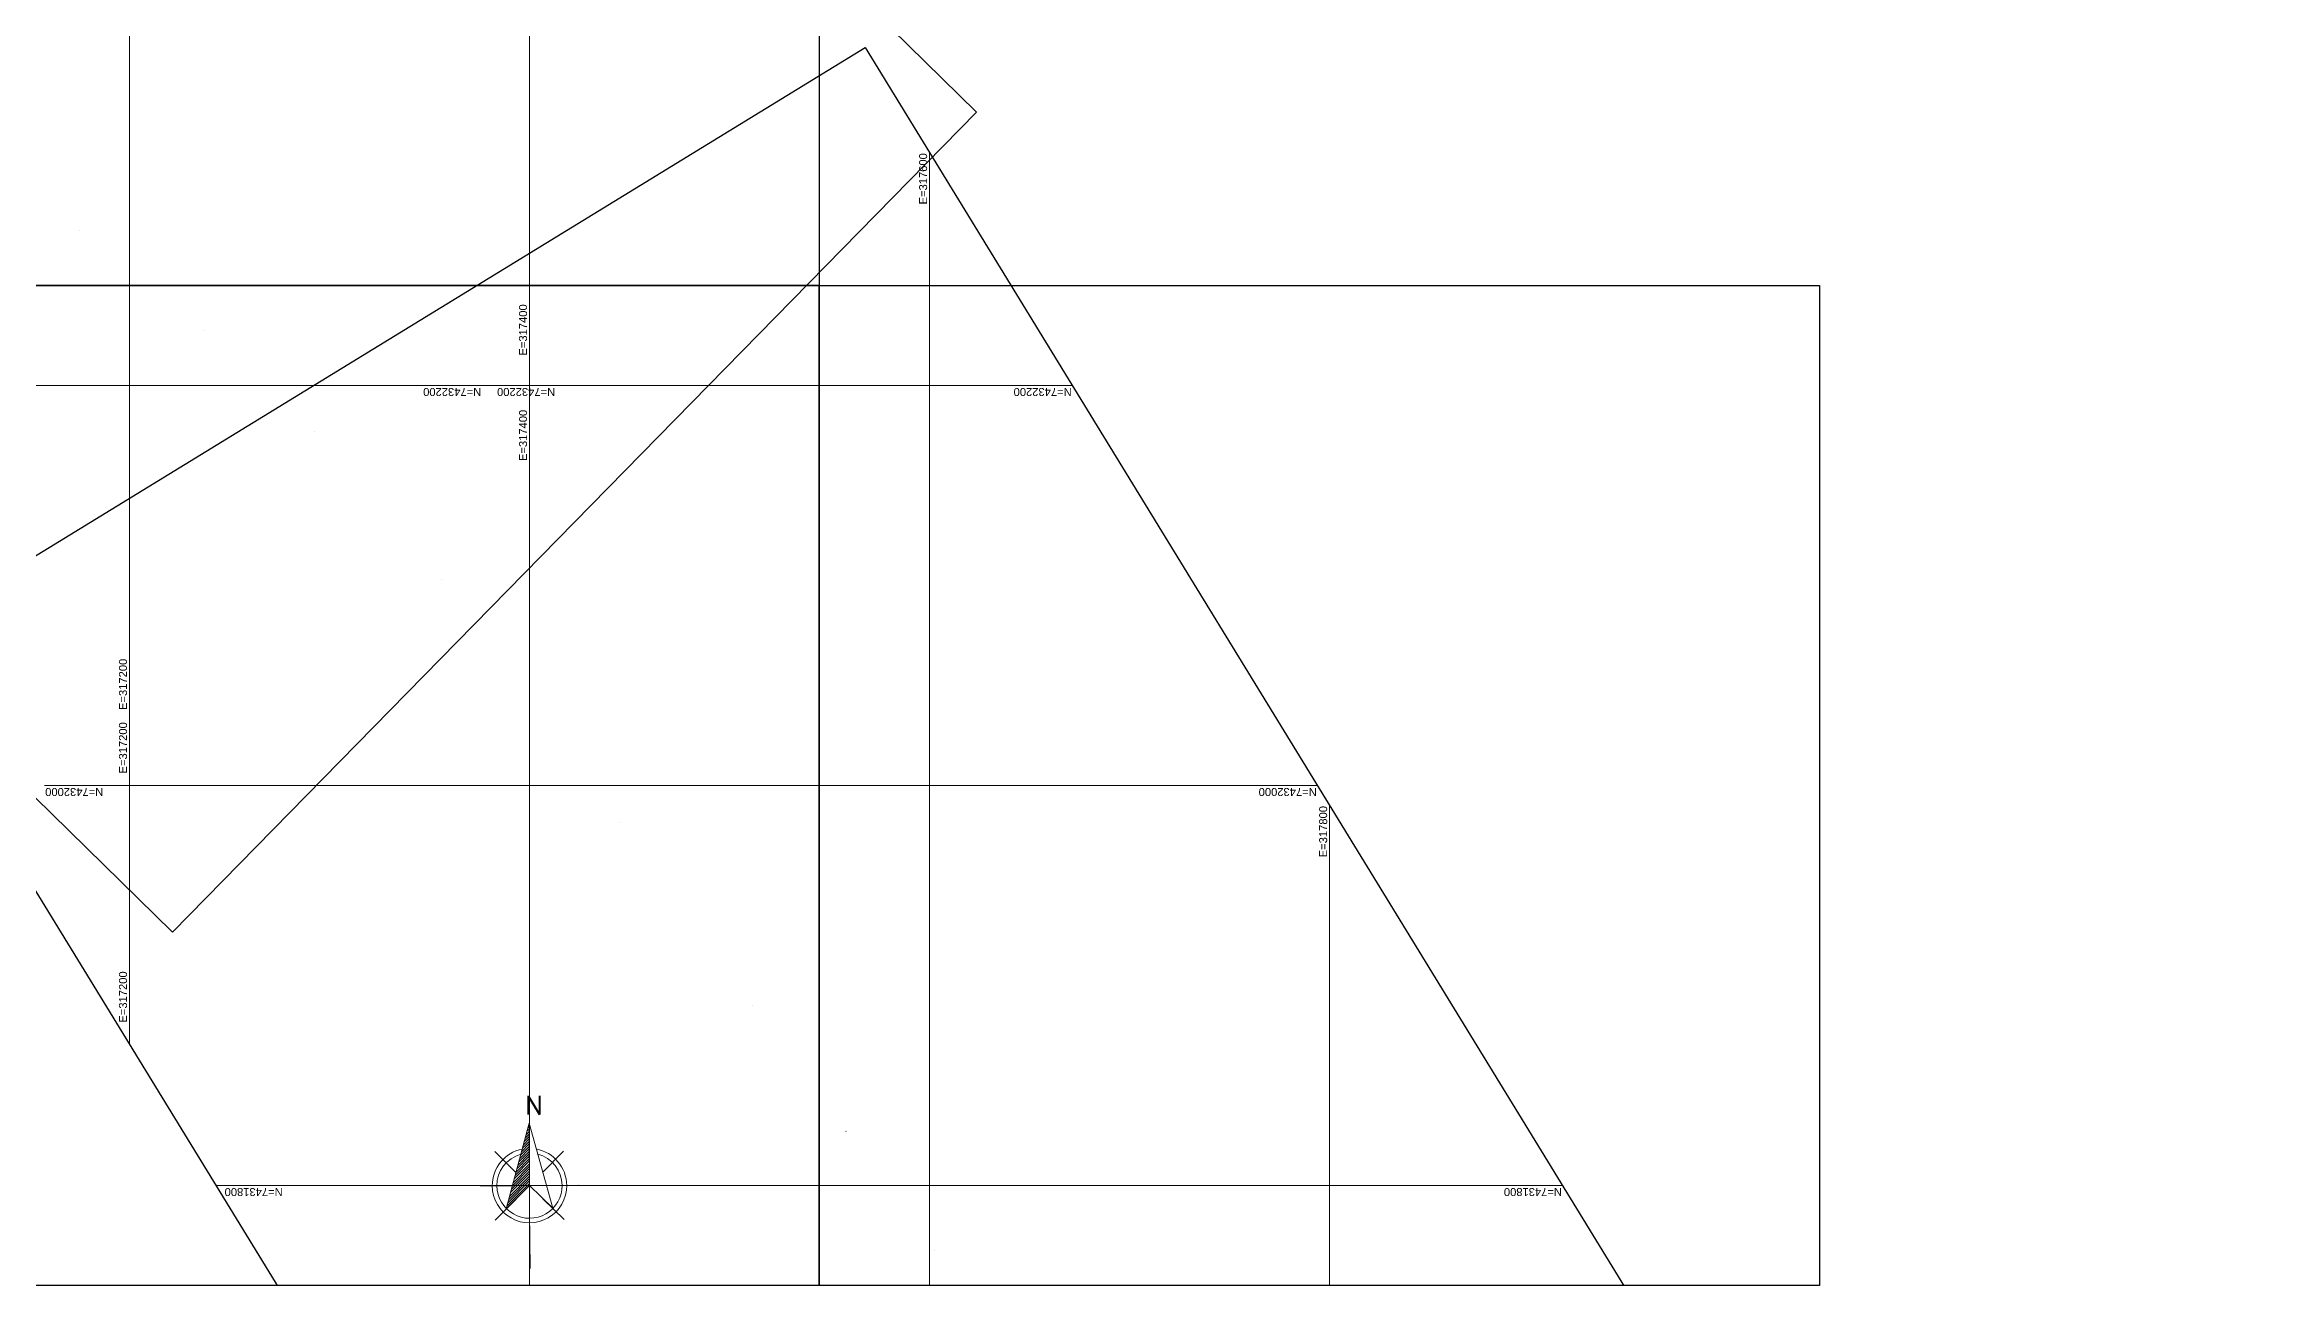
# Model space of a CAD drawing. Header units: metres. Extents: x 307545 to 341809, y 7387092 to 7434457.
# Drawn here: x 317158 to 318273, y 7431754 to 7432370 of the extents above; entities that cross this region are included whole.
import ezdxf
from ezdxf.enums import TextEntityAlignment as Align

# ---------------------------------------------------------------- set-up
doc = ezdxf.new("R2010")
doc.units = ezdxf.units.M
doc.header["$LTSCALE"] = 10
for name, color, linetype, lineweight in [('2 - TIC', 40, 'TIC_LINE', 30), ('A-NORTE', 2, 'Continuous', 9), ('F-VT-MALHA', 8, 'Continuous', 0)]:
    doc.layers.add(name, color=color, linetype=linetype, lineweight=lineweight)
doc.layers.add('A-IMAGENS', color=255, linetype='Continuous')
doc.layers.add('F-SC-MALHA-TXT', color=8, linetype='Continuous')
doc.layers.add('A-VIEWPORTS', color=2, linetype='Continuous', plot=False)
doc.styles.add('Arial', font='arial.ttf')
doc.styles.add('R200', font='simplex.shx', dxfattribs={"height": 5})
doc.styles.get("Standard").update_dxf_attribs({"font": 'arial.ttf'})
doc.linetypes.add('TIC_LINE', pattern='A,3.5,-0.25,["TIC",Standard,S=0.175,R=0,X=-0.05,Y=-0.1],-0.5', length=4.25)
doc.dimstyles.new('ISO-25', dxfattribs={"dimtxt": 2.5, "dimasz": 2.5, "dimexe": 1.25, "dimexo": 0.625, "dimtad": 1, "dimtxsty": 'Standard', "dimcen": 2.5, "dimadec": 0, "dimazin": 0, "dimtfac": 1, "dimtmove": 0, "dimatfit": 3, "dimfxl": 1, "dimarcsym": 0})
picture_1 = doc.add_image_def('image12.jpg', size_in_pixel=(5000, 5000))
picture_2 = doc.add_image_def('image14.jpg', size_in_pixel=(5000, 5000))
picture_3 = doc.add_image_def('image33.jpg', size_in_pixel=(5000, 5000))

# ---------------------------------------------------------------- blocks, each defined once
blk = doc.blocks.new('*U71')
at = {"layer": 'A-VIEWPORTS', "color": 2, "linetype": 'Continuous', "lineweight": -3}
blk.add_lwpolyline([(317783.4, 7430918.5), (317078.4, 7432069.2), (317567.8, 7432369.1), (318272.8, 7431218.4)], close=True, dxfattribs=at)
blk = doc.blocks.new('*U72')
at = {"layer": 'A-VIEWPORTS', "color": 2, "linetype": 'Continuous', "lineweight": -3}
blk.add_lwpolyline([(317221.6, 7431926.8), (316258, 7432871.7), (316659.9, 7433281.5), (317623.5, 7432336.7)], close=True, dxfattribs=at)
blk = doc.blocks.new('*X81')
at = {"color": 0}
for p, q in [((146.55, -412.41), (147.62, -411.35)), ((146.75, -411.68), (147.62, -410.82)), ((146.95, -410.95), (147.62, -410.29)), ((147.15, -410.22), (147.62, -409.76)), ((147.35, -409.49), (147.62, -409.23)), ((147.55, -408.76), (147.62, -408.7)), ((144.76, -418.98), (147.62, -416.12)), ((144.96, -418.25), (147.62, -415.59)), ((145.16, -417.52), (147.62, -415.06)), ((145.36, -416.79), (147.62, -414.53)), ((145.56, -416.06), (147.62, -414)), ((145.76, -415.33), (147.62, -413.47)), ((145.96, -414.6), (147.62, -412.94)), ((146.16, -413.87), (147.62, -412.41)), ((146.36, -413.14), (147.62, -411.88)), ((142.96, -425.55), (147.62, -420.89)), ((143.16, -424.82), (147.62, -420.36)), ((143.36, -424.09), (147.62, -419.83)), ((143.56, -423.36), (147.62, -419.3)), ((143.76, -422.63), (147.62, -418.77)), ((143.96, -421.9), (147.62, -418.24)), ((144.16, -421.17), (147.62, -417.71)), ((144.36, -420.44), (147.62, -417.18)), ((144.56, -419.71), (147.62, -416.65)), ((142.76, -426.28), (147.62, -421.42))]:
    blk.add_line(p, q, dxfattribs=at)
blk = doc.blocks.new('NORTE')
at = {"layer": 'A-NORTE'}
for p, q in [((0, 72.7), (0, 35.2)), ((-6.7, 48.2), (-17.2, 58.7)), ((6.7, 48.2), (17.2, 58.7)), ((-8.5, 41.5), (-24.7, 41.5)), ((-6.7, 34.8), (-17.2, 24.4)), ((6.7, 34.8), (17.2, 24.4)), ((8.5, 41.5), (24.7, 41.5)), ((0, 28.7), (0, 0))]:
    blk.add_line(p, q, dxfattribs=at)
blk.add_lwpolyline([(-11.7, 30), (0, 72.7), (11.6, 30.1), (0, 41.5), (-11.7, 30)], dxfattribs=at)
for points in [[(-18.6, 41.5, 1), (18.6, 41.5, 0.359415), (3.5, 59.8, 1)], [(-3.5, 59.8, 0.359415), (-18.6, 41.5, 1)]]:
    blk.add_lwpolyline(points, format="xyb", dxfattribs=at)
for start, end in [(105.027, 180), (0, 74.973), (180, 0)]:
    blk.add_arc((0, 41.5), 16.3, start, end, dxfattribs=at)
at = {"layer": 'A-NORTE', "xscale": 2.329019315242768, "yscale": 2.329019315242768, "zscale": 2.329019315242768}
blk.add_blockref('*X81', (-343.8, 1024.1), dxfattribs=at)
at = {"layer": 'A-NORTE', "style": 'R200'}
blk.add_attdef('N', (-2, 77), '', height=9.44, dxfattribs=at)

msp = doc.modelspace()

# ---------------------------------------------------------------- linework, layer by layer
at = {"layer": 'F-VT-MALHA'}
for p, q in [((317200, 7432037.5), (317200, 7432751.9)), ((317400, 7432214.7), (317400, 7432555.8)), ((317600, 7431217.9), (317600, 7432316.5)), ((317400, 7432214.7), (317400, 7431544.3)), ((316943, 7432200), (317383.5, 7432200)), ((317383.5, 7432200), (317671.4, 7432200)), ((317200, 7432037.5), (317200, 7431870.7)), ((317157.6, 7432000), (317793.9, 7432000)), ((317800, 7431062.7), (317800, 7431990.1)), ((317243.3, 7431800), (317916.5, 7431800))]:
    msp.add_line(p, q, dxfattribs=at)

# ---------------------------------------------------------------- block references
at = {"layer": 'A-NORTE', "rotation": 0.3942012420536032}
msp.add_blockref('NORTE', (317400.3, 7431758.5), dxfattribs=at).add_auto_attribs({'N': 'N'})
at = {"layer": 'A-VIEWPORTS', "color": 2, "linetype": 'Continuous', "lineweight": -3}
for name in ['*U72', '*U71']:
    msp.add_blockref(name, (0, 0), dxfattribs=at)

# ---------------------------------------------------------------- texts
at = {"layer": 'F-SC-MALHA-TXT', "style": 'Arial'}
for s, rotation, p in [('E=317600', 90, (317600, 7432316.2)), ('N=7432200', 180, (317383.8, 7432200)), ('E=317400', 90, (317400, 7432187.9)), ('E=317200', 90, (317200, 7432031.7)), ('N=7432000', 180, (317157.9, 7432000)), ('E=317800', 90, (317800, 7431989.8)), ('N=7431800', 180, (317247.6, 7431800))]:
    msp.add_text(s, height=4, rotation=rotation, dxfattribs=at).set_placement(p, align=Align.BOTTOM_RIGHT)
for s, rotation, p in [('E=317400', 90, (317400, 7432215)), ('N=7432200', 180, (317375.9, 7432200)), ('N=7432200', 180, (317671.1, 7432200)), ('E=317200', 90, (317200, 7432037.8)), ('N=7432000', 180, (317793.6, 7432000)), ('E=317200', 90, (317200, 7431881.5)), ('N=7431800', 180, (317916.2, 7431800))]:
    msp.add_text(s, height=4, rotation=rotation, dxfattribs=at).set_placement(p, align=Align.BOTTOM_LEFT)

# ---------------------------------------------------------------- pictures from other files: only their frames are drawn
at = {"layer": 'A-IMAGENS', "transparency": 33554687}
image = msp.add_image(picture_3, insert=(317044.9, 7432250), size_in_units=(500, 500), dxfattribs=dict(at, brightness=90))
image.dxf.flags = 6
image = msp.add_image(picture_1, insert=(317044.9, 7431750), size_in_units=(500, 500), dxfattribs=dict(at, brightness=90))
image.dxf.flags = 6
image = msp.add_image(picture_2, insert=(317544.9, 7431750), size_in_units=(500, 500), dxfattribs=dict(at, brightness=90))
image.dxf.flags = 6

# ---------------------------------------------------------------- leaders
at = {"layer": '2 - TIC', "color": 40, "linetype": 'TIC_LINE', "lineweight": 30}
for points in [[(317175.3, 7432277.6), (317175.3, 7432277.6)], [(317236.8, 7432227.6), (317236.8, 7432227.6)], [(317292.6, 7432177.2), (317292.6, 7432177.2)], [(317356.2, 7432102.9), (317356.2, 7432102.9)], [(317445, 7431981.4), (317445, 7431981.4)], [(317511.3, 7431890.2), (317511.3, 7431890.2)], [(317558.2, 7431827.2), (317558.3, 7431827.1)], [(317602.7, 7431767.6), (317602.7, 7431767.5)]]:
    msp.add_leader(points, dimstyle='ISO-25', override={"dimscale": 1, "dimasz": 0.01}, dxfattribs=at)

doc.saveas('drawing.dxf')
